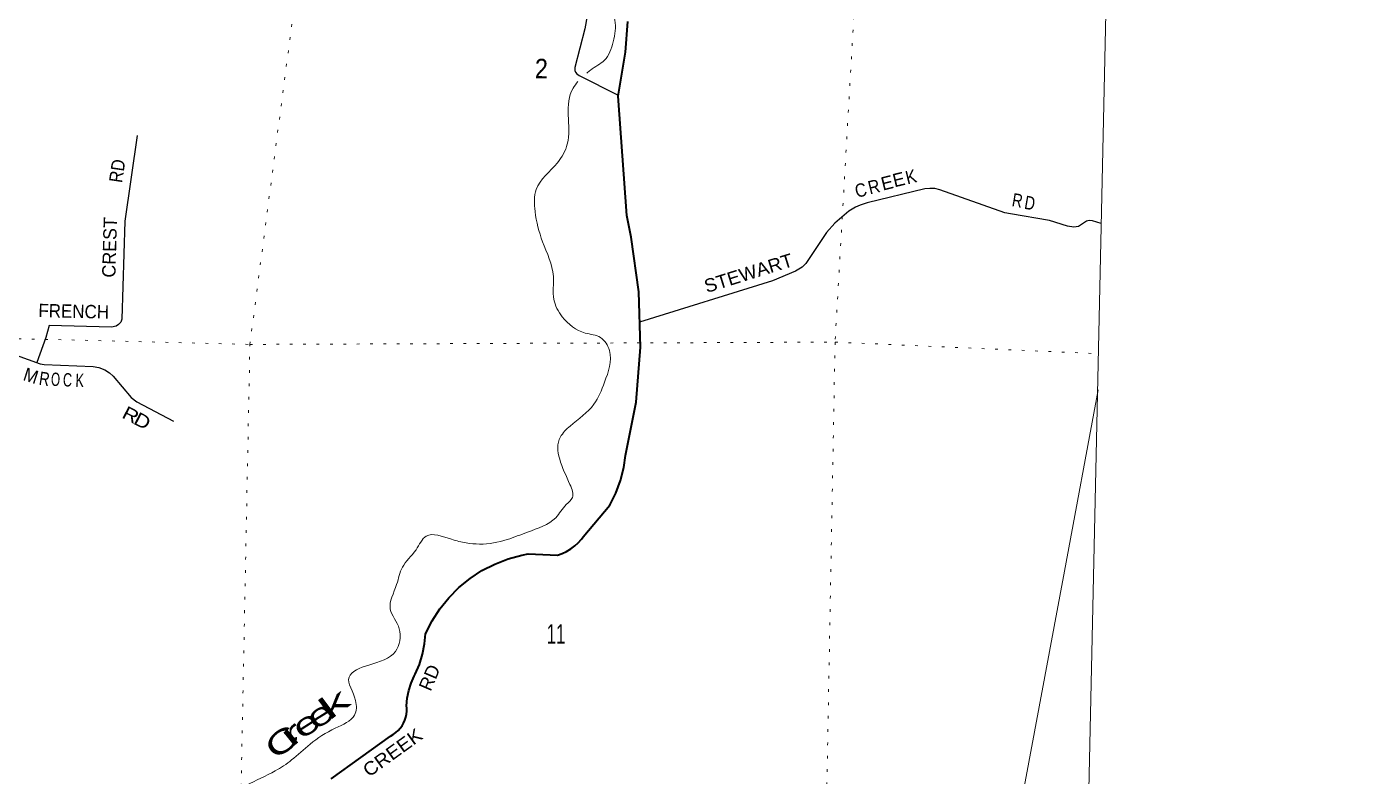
# Model space of a CAD drawing. Header units: feet. Extents: x -762378 to -505285, y -497909 to -353855.
# Drawn here: x -517331 to -505285, y -474375 to -467639 of the extents above; entities that cross this region are included whole.
import ezdxf
from ezdxf.enums import TextEntityAlignment as Align

# ---------------------------------------------------------------- set-up
doc = ezdxf.new("R2010")
doc.units = ezdxf.units.FT
doc.header["$LTSCALE"] = 80
doc.linetypes.add('DOTTED', pattern=[1.5, 0.3, -1.2])
for name, color, linetype, lineweight in [('26', 7, 'Continuous', 40), ('29', 7, 'Continuous', 25), ('39', 7, 'Continuous', 13), ('4', 7, 'Continuous', 13), ('46', 7, 'Continuous', 13), ('7', 7, 'DOTTED', 13)]:
    doc.layers.add(name, color=color, linetype=linetype, lineweight=lineweight)
for name, color, linetype in [('27', 7, 'Continuous'), ('30', 7, 'Continuous'), ('41', 7, 'Continuous')]:
    doc.layers.add(name, color=color, linetype=linetype)

msp = doc.modelspace()

# ---------------------------------------------------------------- linework, layer by layer
at = {"layer": '26'}
msp.add_lwpolyline([(-514595, -474398.05), (-514062, -474014.05), (-514037.77, -474000.09), (-514015.12, -473983.68), (-513994.32, -473965), (-513975.59, -473944.24), (-513959.12, -473921.64), (-513945.11, -473897.44), (-513933.71, -473871.9), (-513925.04, -473845.32), (-513919.19, -473817.97), (-513916.23, -473790.17), (-513916.2, -473762.2), (-513918, -473742.05), (-513911.7, -473673.15), (-513898.23, -473605.28), (-513877.74, -473539.2), (-513850.46, -473475.62), (-513842, -473459.05), (-513803.73, -473370.75), (-513774.9, -473278.93), (-513755.82, -473184.6), (-513747, -473095.05), (-513689.06, -472979.9), (-513619.41, -472871.45), (-513538.8, -472770.86), (-513448.11, -472679.26), (-513348.35, -472597.64), (-513240.6, -472526.89), (-513126.05, -472467.79), (-513005.95, -472420.99), (-512881.61, -472387), (-512825, -472376.05), (-512562, -472387.05), (-512520.36, -472372.94), (-512480.43, -472354.56), (-512442.63, -472332.1), (-512407.39, -472305.82), (-512375.09, -472276), (-512346.09, -472242.96), (-512332, -472224.05), (-512092, -471940.05), (-512038.63, -471831.62), (-511996.89, -471718.21), (-511967.23, -471601.05), (-511951, -471492.05), (-511854, -471013.05), (-511817.07, -470518.44), (-511832.04, -470022.68), (-511898.75, -469531.2), (-511940, -469336.05), (-512018, -468262.05), (-511952, -467867.05), (-511930.42, -467591.18)], dxfattribs=at)
at = {"layer": '29'}
for points in [[(-512294.06, -467540.72), (-512317.03, -467658.59), (-512406.6, -468003.46), (-512406.97, -468032.45), (-512400.33, -468047.95), (-512387.05, -468061.24), (-512366.16, -468076.58), (-512016.68, -468254.18)], [(-516338.94, -468614.83), (-516451.8, -469386.3), (-516476.99, -470268.07), (-516487.53, -470293.89), (-516507.45, -470316.04), (-516529.59, -470329.33), (-516570.59, -470338.11), (-517130.74, -470325.22), (-517161.06, -470430.81), (-517242.55, -470656.77)], [(-507676.04, -469407.92), (-507752.98, -469383.55), (-507783.98, -469379.12), (-507807.11, -469386.73), (-507881.4, -469434.49), (-507920.36, -469440.28), (-507978.82, -469432.28), (-508139.25, -469381.1), (-508490.21, -469320.88), (-508543.41, -469310.46), (-509125.71, -469104.46), (-509172.21, -469091.17), (-509215.79, -469091.61), (-509260.77, -469095.6), (-509778.87, -469221.86), (-509841.53, -469241.65), (-509885.14, -469261.73), (-509944.92, -469297.17), (-510068.91, -469403.49), (-510143.15, -469489.39), (-510329.35, -469767.86), (-510363.39, -469799.97), (-510423.17, -469835.41), (-510628.92, -469921.39), (-511823.86, -470293.63)], [(-518435.56, -470738.14), (-518249.92, -470733.55), (-518214.28, -470725.42), (-518196.79, -470713.61), (-518175.75, -470693.68), (-518070.75, -470568.29), (-518049.55, -470548.6), (-518022.98, -470534.21), (-517843.64, -470465.54), (-517817.08, -470457.79), (-517802.11, -470456.16), (-517766.15, -470461.11), (-517739.58, -470469.97), (-517533.99, -470552.57), (-517210.26, -470668.31), (-517173.89, -470673.75), (-516734.39, -470691.3), (-516684.58, -470701.44), (-516631.44, -470723.59), (-516589.37, -470747.96), (-516556.17, -470779.62), (-516392.32, -470971.67), (-516341.04, -471011.18), (-516012.53, -471183.18)]]:
    msp.add_lwpolyline(points, dxfattribs=at)
at = {"layer": '39'}
for points in [[(-512297.68, -468055.19), (-512265.34, -468027.64), (-512140.48, -467940.08), (-512061.27, -467773.97), (-512046.08, -467579.38), (-512199.18, -467355.68), (-512438.69, -467159.55), (-512444.06, -467051.14), (-512537.69, -466944.21), (-512681.24, -466800.84), (-512668.29, -466646.38), (-512617.36, -466512.21), (-512598.62, -466395.92), (-512434.79, -466164.08), (-512353.19, -465931.75), (-512400.91, -465524.04)], [(-516627.75, -475074.29), (-516508.64, -475044.91), (-516324.2, -475058.06), (-516056.9, -474963.32), (-515790.78, -474730.09), (-515573.23, -474570.84), (-515359.96, -474455.71), (-515098.47, -474326.82), (-514951.49, -474229.36), (-514786.19, -474087.85), (-514558.7, -473942.7), (-514385.52, -473825.32), (-514376.73, -473694.92), (-514435.64, -473483.82), (-514258.52, -473376.51), (-514019.12, -473253.5), (-513983.82, -473049), (-514065.01, -472873.9), (-514007.53, -472651.46), (-513956.48, -472497.22), (-513833.2, -472339.41), (-513742.23, -472217.52), (-513515.76, -472244.97), (-513381.58, -472277.89), (-513263.32, -472288.64), (-513014.38, -472247.98), (-512831.48, -472180.84), (-512578.01, -472051.9), (-512483.04, -471932.05), (-512428.52, -471870.16), (-512449.89, -471753.62), (-512535.6, -471325.61), (-512448.78, -471227.78), (-512235.03, -471032.37), (-512139.59, -470834.25), (-512095.77, -470547.5), (-512175.32, -470432.63), (-512313.46, -470391.66), (-512519.17, -470245.91), (-512594.45, -470088.91), (-512599.24, -469882.16), (-512695.66, -469570.49), (-512764.25, -469299.12), (-512753.04, -469100.49), (-512563.1, -468860.79), (-512473.85, -468692.73), (-512422.75, -468191.27), (-512378.02, -468131.93)], [(-516711.16, -475120.55), (-516754.77, -474951.1), (-516841.9, -474763.93), (-516991.64, -474648.63), (-517113.64, -474591.7), (-517342.06, -474556.21), (-517592.25, -474470.41), (-517701.73, -474331.26), (-517867.28, -474177.73), (-517988.92, -474058.59), (-518086.06, -473867.34), (-518265.61, -473707.7), (-518483.49, -473583.96), (-518795.47, -473435.58), (-518970.97, -473267.94), (-519042.32, -473125.01), (-519113.5, -472951.98), (-519251.57, -472898.96), (-519508.09, -472867.32), (-519730.54, -472837.88), (-519900.52, -472754.58), (-520054.67, -472370.3), (-520145.62, -472148.98), (-520295.2, -472007.59), (-520418.71, -471866.36), (-520453.83, -471803.41)]]:
    msp.add_spline(points, degree=3, dxfattribs=at)
at = {"layer": '4'}
msp.add_lwpolyline([(-757851.71, -353854.74), (-726285.32, -354875.48), (-694717.56, -355852.8), (-663148.48, -356786.69), (-631578.15, -357677.16), (-600006.62, -358524.19), (-568433.95, -359327.81), (-536860.21, -360087.99), (-505285.47, -360804.75), (-508303.39, -497908.54), (-540066.74, -497187.5), (-571829.06, -496422.78), (-603590.3, -495614.36), (-635350.39, -494762.27)], dxfattribs=at)
at = {"layer": '46'}
msp.add_lwpolyline([(-516110, -497735.05), (-513727, -493928.05), (-512099, -491401.05), (-510254, -488411.05), (-509890, -487434.05), (-510839, -485883.05), (-510302, -483582.05), (-510016, -482377.05), (-509830, -481453.05), (-508866, -477136.05), (-508006, -472531.05), (-507704, -470901.05)], dxfattribs=at)
at = {"layer": '7'}
for points in [[(-509563.5, -456155.21), (-509654.91, -460051.24), (-509768.1, -465270.89), (-510067.7, -470473.37), (-510165, -475751.05), (-510219.31, -477837.11)], [(-515449.23, -476818.69), (-515429.32, -475667.55), (-515326.44, -470493.99), (-514633.17, -465195.53)], [(-539430.21, -469971.99), (-535720.26, -470010.32), (-530625.15, -470189.42), (-526098.72, -470214.58), (-520644.43, -470361.72), (-515326.44, -470493.99), (-510067.7, -470473.37), (-507701.78, -470577.06)]]:
    msp.add_lwpolyline(points, dxfattribs=at)

# ---------------------------------------------------------------- texts
at = {"layer": '27'}
msp.add_text('RD', height=120, rotation=66.777, dxfattribs=at).set_placement((-513702.85, -473618.78))
at = {"layer": '27', "width": 1.1}
msp.add_text('CREEK', height=120, rotation=35.771, dxfattribs=at).set_placement((-514256.4, -474388.28))
at = {"layer": '30'}
for s, rotation, width, p in [('RD', 81.677, 0.9, (-516474.8, -469046.31)), ('STEWART', 17.303, 1.05, (-511221.06, -470032.53)), ('FRENCH', 358.682, 0.95, (-517228.51, -470248.26))]:
    msp.add_text(s, height=120, rotation=rotation, dxfattribs=dict(at, width=width)).set_placement(p)
for p in [(-509481.34, -469069.75), (-509586, -469099.34)]:
    msp.add_text('E', height=120, rotation=13.696, dxfattribs=at).set_placement(p, align=Align.CENTER)
for s, rotation, width, p in [('K', 13.696, 0.9, (-509371.27, -469044.91)), ('C', 13.696, 0.9, (-509822.24, -469165.21)), ('R', 13.696, 0.9, (-509703.88, -469134.27)), ('R', 350.264, 0.8, (-508438.58, -469258.49)), ('D', 350.264, 0.8, (-508326.82, -469281.76)), ('M', 342.327, 0.95, (-517312.26, -470832.21)), ('R', 351.493, 0.8, (-517181.6, -470862.17)), ('O', 357.713, 0.65, (-517075.07, -470867.52)), ('C', 357.713, 0.7, (-516968.06, -470872.12)), ('K', 357.713, 0.7, (-516858.08, -470876.51)), ('R', 332.365, 1.2, (-516424.44, -471180.58)), ('D', 332.365, 1.2, (-516319.89, -471235.23))]:
    msp.add_text(s, height=120, rotation=rotation, dxfattribs=dict(at, width=width)).set_placement(p, align=Align.CENTER)
msp.add_text('CREST', height=120, rotation=88.364, dxfattribs=at).set_placement((-516535.42, -469894.9))
at = {"layer": '41'}
for s, rotation, width, p in [('k', 36.727, 1.95, (-514616.31, -473881.47)), ('e', 31.831, 1.55, (-514743.5, -473964.83)), ('e', 32.637, 1.55, (-514867.07, -474049.49)), ('C', 38.457, 1.55, (-515093.9, -474236.32)), ('r', 38.62, 2, (-514957.97, -474125.1))]:
    msp.add_text(s, height=200, rotation=rotation, dxfattribs=dict(at, width=width)).set_placement(p)
at = {"layer": '7', "width": 0.9}
msp.add_text('2', height=175, rotation=359.656, dxfattribs=at).set_placement((-512765.57, -468101.4))
at = {"layer": '7', "width": 0.65}
msp.add_text('11', height=175, dxfattribs=at).set_placement((-512660.15, -473183.59))

doc.saveas('drawing.dxf')
